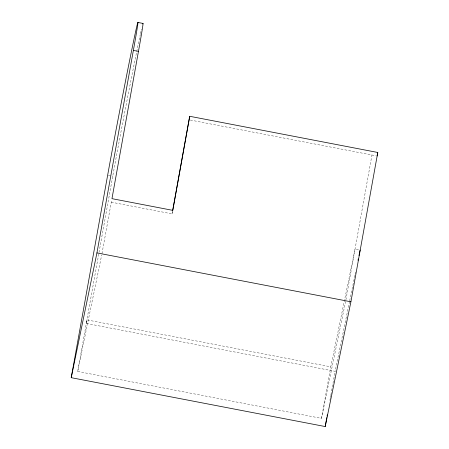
<?xml version="1.0" encoding="UTF-8"?>
<svg xmlns="http://www.w3.org/2000/svg" width="449" height="449" viewBox="0 0 449 449"><rect width="100%" height="100%" fill="white"/><g stroke="black" fill="none" stroke-linecap="round" stroke-linejoin="round"><path stroke-width="0.34" stroke-dasharray="2.25 1.68" d="M349.541 301.447L335.139 371.317L86.247 323.426L112.75 176.137A92.006 1.156 -79.1 0 1 140.29 34.478M345.618 301.324L321.501 418.373L77.699 371.458L86.971 319.913L330.773 366.822L355.036 249.088L359.492 249.947M101.962 253.724L111.722 199.833M111.234 202.173L172.062 213.876L172.556 211.131M321.501 418.373L330.773 366.822M345.887 299.949L371.963 155.012M329.92 400.317L330.296 398.246M330.419 397.556L330.79 395.479M330.913 394.789L335.139 371.317M86.247 323.426L86.971 319.913M77.699 371.458L101.682 255.094M172.062 213.876L172.663 210.951M349.681 300.757L355.047 274.726M355.187 274.042L355.608 271.987M190.365 120.063L375.779 155.741M108.299 175.278L112.75 176.137M140.475 33.63A92.006 1.156 -79.1 0 1 141.463 29.174"/><path stroke-width="0.67" d="M71.223 377.676L107.659 175.161A92.006 1.156 -79.1 0 1 132.275 47.42A92.006 1.156 -79.1 0 1 133.37 50.395L96.933 252.91L71.223 377.676L325.199 426.55L350.91 301.784L377.777 152.475L189.714 116.285L172.68 210.446M142.76 23.926A92.006 1.156 -79.1 0 1 138.46 51.371L111.964 198.66L172.786 210.362L189.714 116.285M325.199 426.55L326.816 417.576M327.063 416.195L327.315 414.814M377.053 155.988L377.777 152.475M358.01 260.341L358.291 258.972M358.998 255.548L360.126 250.065M137.922 22.45L143.012 23.432M133.37 50.395L138.46 51.371M96.933 252.91L350.91 301.784"/></g></svg>
